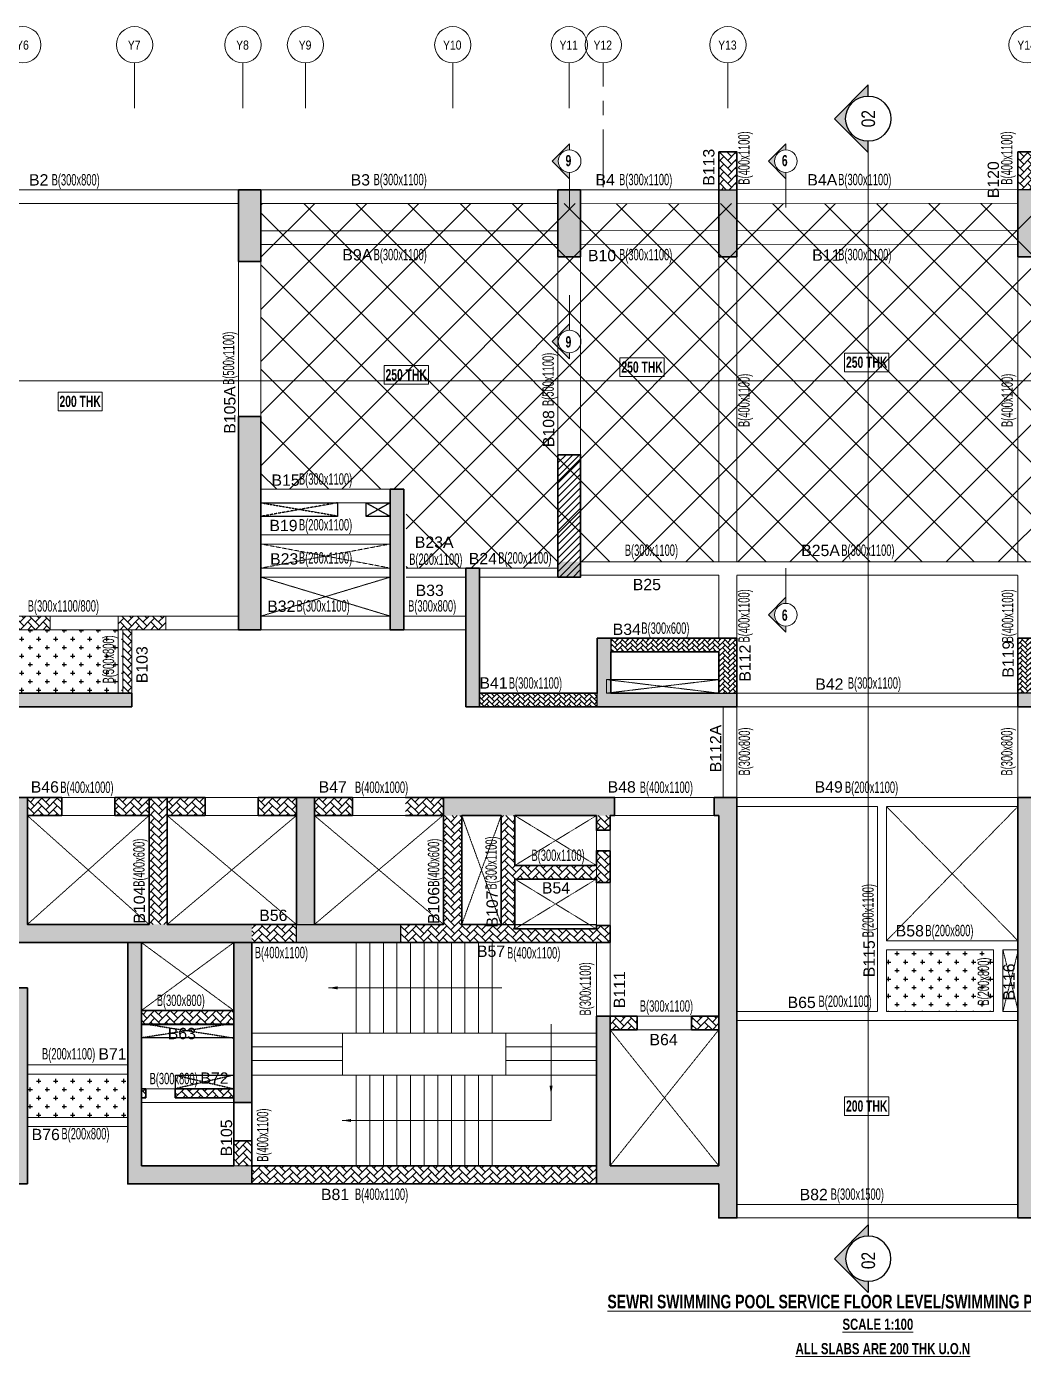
# Model space of a CAD drawing. Header units: millimetres. Extents: x -13 to 67523, y 56 to 29388.
# Drawn here: x 12343 to 34334, y 56 to 29388 of the extents above; entities that cross this region are included whole.
import ezdxf
from ezdxf.enums import TextEntityAlignment as Align

# ---------------------------------------------------------------- set-up
doc = ezdxf.new("R2010")
doc.units = ezdxf.units.MM
for name, pattern in [('ACAD_ISO04W100', [30, 24, -3, 0, -3]), ('Grid Line', [2222.5, 1270, -317.5, 317.5, -317.5]), ('HIDDEN', [0.375, 0.25, -0.125])]:
    doc.linetypes.add(name, pattern=pattern)
for name, color, linetype, lineweight in [('A-ANNO-DIMS', 8, 'Continuous', 15), ('A-ANNO-TAGS-SECT', 4, 'ACAD_ISO04W100', 25), ('A-DETL-MISC', 35, 'Continuous', 15), ('A-FLOR-IDEN', 11, 'Continuous', 9), ('A-GRIDS', 8, 'Continuous', 9), ('A-HIDD-ABVE', 8, 'HIDDEN', 20), ('G-ANNO-SYMB', 1, 'Continuous', 9), ('G-ANNO-TEXT', 231, 'Continuous', 9), ('S-BEAM', 7, 'Continuous', 18), ('S-BEAM-IDEN', 2, 'Continuous', 9), ('S-COL HATCH', 9, 'Continuous', 0), ('S-COLS', 5, 'Continuous', 35), ('S-GRIDS', 8, 'Continuous', 9), ('S-WALL', 4, 'Continuous', 18)]:
    doc.layers.add(name, color=color, linetype=linetype, lineweight=lineweight)
for name, color, linetype in [('Beam Nos', 7, 'Continuous'), ('CUTOUT', 4, 'Continuous'), ('SECTION LINE', 4, 'Continuous'), ('SUNK SLAB', 8, 'Continuous')]:
    doc.layers.add(name, color=color, linetype=linetype)
doc.styles.add('Arial Narrow', font='ARIALN.TTF', dxfattribs={"height": 400})
doc.styles.add('Dim.s & Anno.(Misc.)', font='ARIALN.TTF')
doc.styles.add('SC-BBS1', font='SansSerif')
doc.styles.add('Swis721 LtCn BT', font='swisscl.ttf', dxfattribs={"width": 0.9, "height": 233.355162})
doc.styles.add('Swis721 LtCn BT_2', font='swisscl.ttf', dxfattribs={"height": 244.992296})
doc.styles.add('Swis721 LtCn BT_B', font='', dxfattribs={"width": 0.9, "height": 246.918336})
doc.styles.get('Swis721 LtCn BT_B').set_extended_font_data('Swis721 LtCn BT', bold=True)
doc.dimstyles.new('A-GFC-100', dxfattribs={"dimscale": 100, "dimtxt": 1.75, "dimasz": 1.5, "dimexe": 1.5, "dimexo": 0, "dimgap": 1, "dimtad": 1, "dimdsep": 46, "dimtxsty": 'Dim.s & Anno.(Misc.)', "dimblk": 'ARCHTICK', "dimcen": 0, "dimdle": 1.5, "dimclrd": 256, "dimclre": 8, "dimclrt": 6, "dimazin": 2, "dimtfac": 1, "dimtix": 1, "dimtmove": 2, "dimatfit": 3, "dimfxl": 1, "dimtolj": 1, "dimlwd": -1, "dimlwe": 9, "dimarcsym": 0})
pattern_1 = [(45, (-31789957.8, 20738669.85), (0, 169.7056275), [360, -120]), (135, (-31789872.94, 20738754.7), (1e-14, 169.7056275), [360, -120])]
pattern_2 = [(45, (-31789957.796, 20738669.85), (0, 113.13708499), [240, -80]), (135, (-31789901.23, 20738726.42), (9e-15, 113.13708499), [240, -80])]
pattern_3 = [(0, (-31349624.2, 21120317.17), (187.5, 187.5), [93.75, -281.25]), (90, (-31349577.33, 21120270.3), (-187.5, 187.5), [93.75, -281.25])]
pattern_4 = [(45, (-31606448.3, 20755741.65), (0, 169.7056275), [360, -120]), (135, (-31606363.44, 20755826.5), (1e-14, 169.7056275), [360, -120])]

# ---------------------------------------------------------------- blocks, each defined once
blk = doc.blocks.new('_ARCHTICK')
at = {"color": 0, "linetype": 'ByBlock', "const_width": 0.15}
blk.add_lwpolyline([(-0.5, -0.5), (0.5, 0.5)], dxfattribs=at)
blk = doc.blocks.new('Detail View - M_Section Head - Structural Type 1-785420-STILT FLOOR FRAMING PLAN')
at = {"layer": 'G-ANNO-SYMB'}
h = blk.add_hatch(color=9, dxfattribs=at)
edge = h.paths.add_edge_path(flags=0)
edge.add_line((-8.5, 0), (-9.86, 0))
edge.add_line((-9.86, 0), (-5.99, 3.87))
edge.add_line((-5.99, 3.87), (-2.12, 0))
edge.add_line((-2.12, 0), (-3.5, 0))
edge.add_arc((-6, 0), 2.5, 360, 540)
for p, q in [((-5.99, 3.87), (-9.86, 0)), ((-5.99, 3.87), (-2.12, 0)), ((-8.5, 0), (-9.86, 0)), ((-3.5, 0), (-2.12, 0))]:
    blk.add_line(p, q, dxfattribs=at)
at = {"layer": 'G-ANNO-SYMB', "color": 5}
for p, q in [((-5.99, 3.87), (-9.86, 0)), ((-2.12, 0), (-5.99, 3.87)), ((-9.86, 0), (-8.5, 0)), ((-3.5, 0), (4.24, 0)), ((-3.5, 0), (-2.12, 0))]:
    blk.add_line(p, q, dxfattribs=at)
at = {"layer": 'G-ANNO-SYMB'}
blk.add_arc((-6, 0), 2.5, 360, 180, dxfattribs=at)
at = {"layer": 'G-ANNO-SYMB', "color": 5}
for start, end in [(360, 180), (180, 360)]:
    blk.add_arc((-6, 0), 2.5, start, end, dxfattribs=at)
blk = doc.blocks.new('*U11')
at = {"lineweight": 20, "ltscale": 50}
blk.add_line((-5, 0), (-397.5, 0), dxfattribs=at)
at = {"color": 7, "style": 'Dim.s & Anno.(Misc.)'}
blk.add_attdef('SECTION-LETTER', text='', height=3, dxfattribs=at).set_placement((0, 0), align=Align.MIDDLE_CENTER)
blk = doc.blocks.new('*U10')
blk.add_hatch(color=256).paths.add_polyline_path([(5, 0), (7.5, 0), (0, 7.5), (-7.5, 0), (-5, 0, -0.414214), (0, 5, -0.414214)])
at = {"lineweight": 20, "ltscale": 50}
blk.add_line((-5, 0), (-225.54, 0), dxfattribs=at)
at = {"linetype": 'Continuous'}
blk.add_lwpolyline([(5, 0), (7.5, 0), (0, 7.5), (-7.5, 0), (-5, 0)], dxfattribs=at)
blk.add_circle((0, 0), 5, dxfattribs=at)
at = {"color": 7, "style": 'Dim.s & Anno.(Misc.)'}
blk.add_attdef('SECTION-LETTER', text='', height=3, dxfattribs=at).set_placement((0, 0), align=Align.MIDDLE_CENTER)
blk = doc.blocks.new('*U12')
blk.add_hatch(color=256).paths.add_polyline_path([(5, 0), (7.5, 0), (0, 7.5), (-7.5, 0), (-5, 0, -0.414214), (0, 5, -0.414214)])
at = {"lineweight": 20, "ltscale": 50}
blk.add_line((-5, 0), (-97.37, 0), dxfattribs=at)
at = {"linetype": 'Continuous'}
blk.add_lwpolyline([(5, 0), (7.5, 0), (0, 7.5), (-7.5, 0), (-5, 0)], dxfattribs=at)
blk.add_circle((0, 0), 5, dxfattribs=at)
at = {"color": 7, "style": 'Dim.s & Anno.(Misc.)'}
blk.add_attdef('SECTION-LETTER', text='', height=3, dxfattribs=at).set_placement((0, 0), align=Align.MIDDLE_CENTER)
blk = doc.blocks.new('Grid - Type 1 Structural-6743905-11TH FLOOR LVL')
at = {"layer": 'A-GRIDS'}
blk.add_circle((0, 0), 4, dxfattribs=at)
blk = doc.blocks.new('A$Cf2260b48')
at = {"layer": 'S-GRIDS', "linetype": 'Grid Line'}
for p, q in [((2365, 18003), (2365, 19003)), ((4755, 18003), (4755, 19003)), ((6135, 18003), (6135, 19003)), ((9385, 18003), (9385, 19003)), ((11955, 18003), (11955, 19003)), ((12705, 16262), (12705, 19003)), ((15455, 18003), (15455, 19003))]:
    blk.add_line(p, q, dxfattribs=at)
at = {"layer": 'A-GRIDS', "xscale": 99.99999999999991, "yscale": 99.99999999999991, "zscale": 99.99999999999991}
for p in [(-100, 19403), (2365, 19403), (4755, 19403), (6135, 19403), (9385, 19403), (11955, 19403), (12705, 19403), (15455, 19403), (22055, 19403)]:
    blk.add_blockref('Grid - Type 1 Structural-6743905-11TH FLOOR LVL', p, dxfattribs=at)
at = {"layer": 'A-GRIDS', "lineweight": 18, "char_height": 200, "attachment_point": 1, "style": 'Arial Narrow'}
for s, insert, width in [('Y6', (-249, 19495), 352.74), ('Y7', (2216, 19495), 352.74), ('Y8', (4606, 19495), 352.74), ('Y9', (5986, 19495), 352.74), ('Y10', (9170, 19495), 513.08), ('Y11', (11740, 19495), 513.08), ('Y12', (12490, 19495), 513.08), ('Y13', (15240, 19495), 513.08), ('Y14', (21840, 19495), 513.08)]:
    blk.add_mtext(s, dxfattribs=dict(at, insert=insert, width=width))
blk = doc.blocks.new('A$Cfa8a0a46')
at = {"layer": 'CUTOUT', "color": 8, "linetype": 'HIDDEN'}
for p, q in [((11520, 3100), (9830, 2800)), ((9830, 3100), (11520, 2811)), ((12680, 3100), (12150, 2800)), ((12150, 3100), (12680, 2800)), ((9089, -8405), (7190, -8705)), ((7331, -8405), (9230, -8705)), ((9230, -9525), (7940, -9825)), ((7940, -9525), (9230, -9825))]:
    blk.add_line(p, q, dxfattribs=at)
at = {"layer": 'CUTOUT'}
for points in [[(9830, 3100), (11520, 3100), (11520, 2800), (9830, 2800)], [(12150, 3100), (12680, 3100), (12680, 2800), (12150, 2800)], [(7190, -8405), (9230, -8405), (9230, -8705), (7190, -8705)], [(7940, -9525), (9230, -9525), (9230, -9825), (7940, -9825)]]:
    blk.add_lwpolyline(points, close=True, dxfattribs=at)

msp = doc.modelspace()

# ---------------------------------------------------------------- hatches: boundary and pattern name
at = {"layer": 'S-COL HATCH'}
h = msp.add_hatch(dxfattribs=at)
h.set_pattern_fill('AR-HBONE', color=256, scale=30)
h.set_pattern_definition(pattern_1)
h.paths.add_polyline_path([(28014, 26625), (27614, 26625), (27614, 25791), (27614, 25791), (28014, 25791)])
h = msp.add_hatch(dxfattribs=at)
h.set_pattern_fill('AR-HBONE', color=256, scale=30)
h.set_pattern_definition(pattern_1)
h.paths.add_polyline_path([(34214, 26625), (34614, 26625), (34614, 25791), (34614, 25791), (34214, 25791)])
at = {"layer": 'S-COL HATCH', "transparency": 33554687}
h = msp.add_hatch(color=256, dxfattribs=at)
h.dxf.hatch_style = 1
h.paths.add_polyline_path([(17514, 25785), (17014, 25785), (17014, 24210), (17514, 24210)])
h = msp.add_hatch(color=256, dxfattribs=at)
h.dxf.hatch_style = 1
h.paths.add_polyline_path([(24064, 24310), (24564, 24310), (24564, 25785), (24064, 25785)])
h = msp.add_hatch(color=256, dxfattribs=at)
h.dxf.hatch_style = 1
h.paths.add_polyline_path([(27614, 25791), (28014, 25791), (28014, 24310), (27614, 24310)])
h = msp.add_hatch(color=256, dxfattribs=at)
h.dxf.hatch_style = 1
h.paths.add_polyline_path([(34614, 25791), (34214, 25791), (34214, 24310), (34614, 24310)])
at = {"layer": 'S-COL HATCH'}
h = msp.add_hatch(dxfattribs=at)
h.set_pattern_fill('ANSI37', color=256, scale=6500)
h.set_pattern_definition([(45, (-31789957.8, 20592757.3), (-574.52426, 574.52426), []), (135, (-31789957.8, 20592757.3), (-574.52426, -574.52426), [])])
h.paths.add_polyline_path([(44714, 25485), (17514, 25485), (17514, 19185), (20714, 19185), (20714, 17445), (24064, 17445), (24064, 17585), (38164, 17585), (38156, 17445), (41514, 17445), (41514, 19185), (44714, 19185)])
at = {"layer": 'S-COL HATCH', "transparency": 33554687}
h = msp.add_hatch(color=256, dxfattribs=at)
h.dxf.hatch_style = 1
h.paths.add_polyline_path([(17014, 20785), (17514, 20785), (17514, 16085), (17014, 16085)])
h = msp.add_hatch(color=256, dxfattribs=at)
h.dxf.hatch_style = 1
h.paths.add_polyline_path([(20364, 16085), (20664, 16085), (20664, 19185), (20364, 19185)])
h = msp.add_hatch(color=256, dxfattribs=at)
h.dxf.hatch_style = 1
h.paths.add_polyline_path([(22334, 17445), (22034, 17445), (22034, 14385), (22334, 14385), (22334, 14685)])
h = msp.add_hatch(color=256, dxfattribs=at)
h.dxf.hatch_style = 1
h.paths.add_polyline_path([(24564, 17585), (24064, 17585), (24064, 17245), (24564, 17245)])
at = {"layer": 'S-COL HATCH'}
h = msp.add_hatch(dxfattribs=at)
h.set_pattern_fill('AR-HBONE', color=256, scale=30)
h.set_pattern_definition(pattern_1)
h.paths.add_polyline_path([(12864, 16385), (11264, 16385), (11264, 16085), (12864, 16085)])
h = msp.add_hatch(dxfattribs=at)
h.set_pattern_fill('AR-HBONE', color=256, scale=30)
h.set_pattern_definition(pattern_1)
h.paths.add_polyline_path([(14364, 16385), (14364, 16085), (15414, 16085), (15414, 16385)])
h = msp.add_hatch(dxfattribs=at)
h.set_pattern_fill('AR-HBONE', color=256, scale=30)
h.set_pattern_definition(pattern_1)
h.paths.add_polyline_path([(14664, 16085), (14464, 16085), (14464, 14685), (14664, 14685)])
at = {"layer": 'S-COL HATCH', "transparency": 33554687}
h = msp.add_hatch(color=256, dxfattribs=at)
h.dxf.hatch_style = 1
h.paths.add_polyline_path([(24934, 15895), (25234, 15895), (25234, 14685), (28014, 14685), (28014, 14385), (24934, 14385)])
at = {"layer": 'S-COL HATCH'}
h = msp.add_hatch(dxfattribs=at)
h.set_pattern_fill('AR-HBONE', color=256, scale=20)
h.set_pattern_definition(pattern_2)
h.paths.add_polyline_path([(27614, 15595), (27614, 14685), (27614, 14685), (27614, 14685), (28014, 14685), (28014, 15895), (25234, 15895), (25234, 15595), (25234, 15595)])
h = msp.add_hatch(dxfattribs=at)
h.set_pattern_fill('AR-HBONE', color=256, scale=20)
h.set_pattern_definition(pattern_2)
h.paths.add_polyline_path([(34614, 15595), (34614, 14685), (34614, 14685), (34614, 14685), (34214, 14685), (34214, 15895), (36994, 15895), (36994, 15595), (36994, 15595)])
at = {"layer": 'S-COL HATCH', "transparency": 33554687}
h = msp.add_hatch(color=256, dxfattribs=at)
h.dxf.hatch_style = 1
h.paths.add_polyline_path([(37294, 15895), (36994, 15895), (36994, 14685), (34214, 14685), (34214, 14385), (37294, 14385)])
h = msp.add_hatch(color=256, dxfattribs=at)
h.dxf.hatch_style = 1
h.paths.add_polyline_path([(14664, 14685), (14464, 14685), (10274, 14685), (10274, 14385), (14664, 14385)])
h.paths.add_polyline_path([(10274, 14685), (9974, 14685), (9974, 14385), (10274, 14385)])
at = {"layer": 'S-COL HATCH'}
h = msp.add_hatch(dxfattribs=at)
h.set_pattern_fill('AR-HBONE', color=256, scale=20)
h.set_pattern_definition(pattern_2)
h.paths.add_polyline_path([(22334, 14685), (22334, 14385), (24934, 14385), (24934, 14685)])
at = {"layer": 'S-COL HATCH', "transparency": 33554687}
h = msp.add_hatch(color=256, dxfattribs=at)
h.dxf.hatch_style = 1
h.paths.add_polyline_path([(17314, 9185), (17314, 9585), (12360, 9585), (12360, 12385), (11960, 12385), (11960, 9185)])
at = {"layer": 'S-COL HATCH'}
h = msp.add_hatch(dxfattribs=at)
h.set_pattern_fill('AR-HBONE', color=256, scale=30)
h.set_pattern_definition(pattern_4)
h.paths.add_polyline_path([(13117, 11985), (13117, 12385), (12360, 12385), (12360, 11985)])
h = msp.add_hatch(dxfattribs=at)
h.set_pattern_fill('AR-HBONE', color=256, scale=30)
h.set_pattern_definition(pattern_4)
h.paths.add_polyline_path([(15044, 12385), (14287, 12385), (14287, 11985), (15044, 11985)])
h = msp.add_hatch(dxfattribs=at)
h.set_pattern_fill('AR-HBONE', color=256, scale=30)
h.set_pattern_definition(pattern_1)
h.paths.add_polyline_path([(15044, 9585), (15444, 9585), (15444, 12385), (15044, 12385)])
h = msp.add_hatch(dxfattribs=at)
h.set_pattern_fill('AR-HBONE', color=256, scale=30)
h.set_pattern_definition(pattern_4)
h.paths.add_polyline_path([(16285, 12385), (15444, 12385), (15444, 11985), (16285, 11985)])
h = msp.add_hatch(dxfattribs=at)
h.set_pattern_fill('AR-HBONE', color=256, scale=30)
h.set_pattern_definition(pattern_4)
h.paths.add_polyline_path([(18295, 11985), (18295, 12385), (17455, 12385), (17455, 11985)])
at = {"layer": 'S-COL HATCH', "transparency": 33554687}
h = msp.add_hatch(color=256, dxfattribs=at)
h.dxf.hatch_style = 1
h.paths.add_polyline_path([(18294, 12385), (18694, 12385), (18694, 9585), (18294, 9585)])
at = {"layer": 'S-COL HATCH'}
h = msp.add_hatch(dxfattribs=at)
h.set_pattern_fill('AR-HBONE', color=256, scale=30)
h.set_pattern_definition(pattern_4)
h.paths.add_polyline_path([(19535, 11985), (19535, 12385), (18695, 12385), (18695, 11985)])
h = msp.add_hatch(dxfattribs=at)
h.set_pattern_fill('AR-HBONE', color=256, scale=30)
h.set_pattern_definition(pattern_4)
h.paths.add_polyline_path([(21545, 11985), (21545, 12385), (20705, 12385), (20705, 11985), (21034, 11985)])
at = {"layer": 'S-COL HATCH', "transparency": 33554687}
h = msp.add_hatch(color=256, dxfattribs=at)
h.dxf.hatch_style = 1
h.paths.add_polyline_path([(21544, 12385), (25314, 12385), (25314, 11985), (21544, 11985)])
h = msp.add_hatch(color=256, dxfattribs=at)
h.dxf.hatch_style = 1
h.paths.add_polyline_path([(25214, 7560), (24914, 7560), (24914, 4260), (24914, 3860), (27614, 3860), (27614, 3110), (28014, 3110), (28014, 4260), (28014, 4260), (28014, 12385), (27514, 12385), (27514, 11985), (27614, 11985), (27614, 4260), (27614, 4260), (25214, 4260), (25214, 4260)])
h = msp.add_hatch(color=256, dxfattribs=at)
h.dxf.hatch_style = 1
h.paths.add_polyline_path([(37014, 7560), (37314, 7560), (37314, 4260), (37314, 3860), (34614, 3860), (34614, 3110), (34214, 3110), (34214, 4260), (34214, 4260), (34214, 12385), (34714, 12385), (34714, 11985), (34614, 11985), (34614, 4260), (34614, 4260), (37014, 4260), (37014, 4260)])
at = {"layer": 'S-COL HATCH'}
h = msp.add_hatch(dxfattribs=at)
h.set_pattern_fill('AR-HBONE', color=256, scale=30)
h.set_pattern_definition(pattern_1)
h.paths.add_polyline_path([(22814, 11985), (23114, 11985), (23114, 10885), (24914, 10885), (24914, 11210), (25214, 11210), (25214, 10508), (24914, 10508), (24914, 10585), (23114, 10585), (23114, 9485), (24914, 9485), (24914, 9563), (25214, 9563), (25214, 9185), (20594, 9185), (20594, 9585), (22814, 9585)])
h = msp.add_hatch(dxfattribs=at)
h.set_pattern_fill('AR-HBONE', color=256, scale=30)
h.set_pattern_definition(pattern_1)
h.paths.add_polyline_path([(21544, 9585), (21944, 9585), (21944, 11985), (21544, 11985)])
h = msp.add_hatch(dxfattribs=at)
h.set_pattern_fill('AR-HBONE', color=256, scale=30)
h.set_pattern_definition(pattern_1)
h.paths.add_polyline_path([(24914, 11985), (25214, 11985), (25214, 11660), (24914, 11660)])
h = msp.add_hatch(dxfattribs=at)
h.set_pattern_fill('AR-HBONE', color=256, scale=30)
h.set_pattern_definition(pattern_1)
h.paths.add_polyline_path([(18294, 9585), (17314, 9585), (17314, 9185), (18294, 9185)])
at = {"layer": 'S-COL HATCH', "transparency": 33554687}
h = msp.add_hatch(color=256, dxfattribs=at)
h.dxf.hatch_style = 1
h.paths.add_polyline_path([(18294, 9585), (20594, 9585), (20594, 9185), (18294, 9185)])
h = msp.add_hatch(color=256, dxfattribs=at)
h.dxf.hatch_style = 1
h.paths.add_polyline_path([(14874, 9185), (14574, 9185), (14574, 3860), (14874, 3860), (17314, 3860), (17314, 4260), (14874, 4260), (14874, 5960), (14874, 5960), (14874, 5960)])
h = msp.add_hatch(color=256, dxfattribs=at)
h.dxf.hatch_style = 1
h.paths.add_polyline_path([(17314, 9185), (16914, 9185), (16914, 9185), (16914, 7685), (16914, 7685), (16914, 7385), (16914, 5660), (17314, 5660)])
h = msp.add_hatch(color=256, dxfattribs=at)
h.dxf.hatch_style = 1
h.paths.add_polyline_path([(12360, 8185), (8710, 8185), (8710, 7885), (12060, 7885), (12060, 3860), (12360, 3860)])
at = {"layer": 'S-COL HATCH'}
h = msp.add_hatch(dxfattribs=at)
h.set_pattern_fill('AR-HBONE', color=256, scale=30)
h.set_pattern_definition(pattern_1)
h.paths.add_polyline_path([(16914, 7685), (14874, 7685), (14874, 7385), (16914, 7385)])
h = msp.add_hatch(dxfattribs=at)
h.set_pattern_fill('AR-HBONE', color=256, scale=30)
h.set_pattern_definition([(45, (-31789957.8, 20686740.85), (0, 169.7056275), [360, -120]), (135, (-31789872.94, 20686825.7), (1e-14, 169.7056275), [360, -120])])
h.paths.add_polyline_path([(25814, 7260), (25814, 7560), (25214, 7560), (25214, 7260)])
h.paths.add_polyline_path([(27614, 7260), (27614, 7560), (27014, 7560), (27014, 7260)])
h = msp.add_hatch(dxfattribs=at)
h.set_pattern_fill('AR-HBONE', color=256, scale=30)
h.set_pattern_definition(pattern_1)
h.paths.add_polyline_path([(14974, 5960), (14874, 5960), (14874, 5760), (14974, 5760)])
h = msp.add_hatch(dxfattribs=at)
h.set_pattern_fill('AR-HBONE', color=256, scale=30)
h.set_pattern_definition(pattern_1)
h.paths.add_polyline_path([(15624, 5960), (15624, 5760), (16914, 5760), (16914, 5960)])
h = msp.add_hatch(dxfattribs=at)
h.set_pattern_fill('AR-HBONE', color=256, scale=30)
h.set_pattern_definition(pattern_1)
h.paths.add_polyline_path([(17314, 4810), (16914, 4810), (16914, 4260), (17314, 4260)])
h = msp.add_hatch(dxfattribs=at)
h.set_pattern_fill('AR-HBONE', color=256, scale=30)
h.set_pattern_definition(pattern_1)
h.paths.add_polyline_path([(17314, 4260), (24914, 4260), (24914, 3860), (17314, 3860)])
at = {"layer": 'SUNK SLAB'}
h = msp.add_hatch(dxfattribs=at)
h.set_pattern_fill('ANSI31', color=8, scale=850, style=0)
h.set_pattern_definition([(45, (-31789957.81, 20592757.3), (-75.1300955, 75.1300955), [])])
h.paths.add_polyline_path([(24564, 19945), (24064, 19945), (24064, 17245), (24564, 17245)])
h = msp.add_hatch(dxfattribs=at)
h.set_pattern_fill('CROSS', color=8, scale=750, style=0)
h.set_pattern_definition(pattern_3)
h.paths.add_polyline_path([(11704, 16085), (11704, 14685), (14464, 14685), (14464, 16085)])
h.paths.add_polyline_path([(12131, 14687), (12131, 15960), (11604, 15960), (11604, 14687)], flags=9)
h = msp.add_hatch(dxfattribs=at)
h.set_pattern_fill('CROSS', color=8, scale=750, style=0)
h.set_pattern_definition(pattern_3)
h.paths.add_polyline_path([(33674, 9025), (31314, 9025), (31314, 7665), (33674, 7665)])
h = msp.add_hatch(dxfattribs=at)
h.set_pattern_fill('CROSS', color=8, scale=750, style=0)
h.set_pattern_definition(pattern_3)
h.paths.add_polyline_path([(14574, 5325), (14574, 6285), (12360, 6285), (12360, 5325)])

# ---------------------------------------------------------------- linework, layer by layer
at = {"layer": 'A-ANNO-DIMS', "ltscale": 500, "elevation": 0}
msp.add_lwpolyline([(23124, 5260), (23914, 5260), (23914, 5825)], dxfattribs=at)
at = {"layer": 'A-DETL-MISC'}
for p, q in [((19614, 9185), (19614, 7185)), ((19914, 9185), (19914, 7185)), ((20214, 9185), (20214, 7185)), ((20514, 9185), (20514, 7185)), ((20814, 9185), (20814, 7185)), ((21114, 9185), (21114, 7185)), ((21414, 9185), (21414, 7185)), ((21714, 9185), (21714, 7185)), ((22014, 9185), (22014, 7185)), ((22314, 9185), (22314, 7185)), ((22614, 9185), (22614, 7185)), ((19614, 4260), (19614, 6260)), ((19914, 4260), (19914, 6260)), ((20214, 4260), (20214, 6260)), ((20514, 4260), (20514, 6260)), ((20814, 4260), (20814, 6260)), ((21114, 4260), (21114, 6260)), ((21414, 4260), (21414, 6260)), ((21714, 4260), (21714, 6260)), ((22014, 4260), (22014, 6260)), ((22314, 4260), (22314, 6260)), ((22614, 4260), (22614, 6260))]:
    msp.add_line(p, q, dxfattribs=at)
at = {"layer": 'A-DETL-MISC', "elevation": 0}
for points in [[(19314, 7185), (17314, 7185)], [(22914, 7185), (24914, 7185)], [(19314, 6885), (17314, 6885)], [(22914, 6885), (24914, 6885)], [(19314, 6585), (17314, 6585)], [(22914, 6585), (24914, 6585)], [(19314, 6260), (17314, 6260)], [(22914, 6260), (24914, 6260)]]:
    msp.add_lwpolyline(points, dxfattribs=at)
msp.add_lwpolyline([(22914, 7185), (22914, 6260), (19314, 6260), (19314, 7185)], close=True, dxfattribs=at)
at = {"layer": 'A-FLOR-IDEN', "color": 8, "flags": 128}
for points in [[(26410, 22080), (26410, 21668), (25433, 21668), (25433, 22080)], [(31366, 22188), (31366, 21776), (30388, 21776), (30388, 22188)], [(21206, 21910), (21206, 21498), (20229, 21498), (20229, 21910)], [(14013, 21323), (14013, 20911), (13036, 20911), (13036, 21323)], [(31366, 5780), (31366, 5368), (30388, 5368), (30388, 5780)]]:
    msp.add_lwpolyline(points, close=True, dxfattribs=at)
at = {"layer": 'A-HIDD-ABVE', "linetype": 'HIDDEN'}
for p, q in [((20364, 18885), (20364, 18885)), ((17514, 17975, 0), (20314, 17455)), ((17514, 17445, 0), (20364, 17975)), ((17514, 17245, 0), (20364, 16385, 0)), ((17514, 16385, 0), (20364, 17245)), ((25134, 14985), (27614, 14685)), ((25134, 14685), (27614, 14985)), ((31313, 12185), (34214, 9225)), ((31314, 9225), (34214, 12185)), ((12360, 11985), (15044, 9585)), ((12360, 9585), (15044, 11985)), ((15444, 11985), (18294, 9585)), ((15444, 9585), (18294, 11985)), ((18694, 11985), (21544, 9585)), ((18694, 9585), (21524, 11985)), ((21944, 11985), (22814, 9585)), ((21944, 9585), (22814, 11985)), ((23114, 11985), (24914, 10885)), ((23114, 10885), (24914, 11985)), ((23114, 10585), (24914, 9485)), ((23114, 9485), (24914, 10585)), ((14874, 9185, 0), (16914, 7685)), ((14874, 7685), (16914, 9185)), ((33882, 9025), (34222, 7665)), ((33882, 7665), (34222, 9025)), ((25214, 7260), (27614, 4260)), ((25214, 4260), (27614, 7260))]:
    msp.add_line(p, q, dxfattribs=at)
at = {"layer": 'S-BEAM'}
for p, q in [((10464, 25785), (17014, 25785, 0)), ((17514, 25785, 0), (24064, 25785, 0)), ((24564, 25785), (27614, 25791)), ((28006, 25785, 0), (34214, 25797, 0)), ((17514, 25485, 0), (24064, 25485)), ((24564, 25480), (27614, 25486)), ((28006, 25480, 0), (34214, 25492, 0)), ((17514, 24885, 0), (24064, 24885, 0)), ((24564, 24885, 0), (27614, 24891, 0)), ((28006, 24885), (34214, 24897)), ((17514, 24585, 0), (24064, 24585)), ((24564, 24580, 0), (27614, 24586, 0)), ((28006, 24580), (34214, 24592)), ((17514, 20785, 0), (17514, 24250, 0)), ((17764, 19185, 0), (17514, 19185, 0)), ((17514, 18885, 0), (20364, 18885, 0)), ((20364, 18885, 0), (20364, 18885, 0)), ((17514, 18175), (20364, 18175)), ((17514, 17975), (20364, 17975)), ((17514, 17445, 0), (20364, 17445, 0)), ((20714, 17445), (24072, 17445)), ((22334, 17445), (24064, 17445)), ((24564, 17585), (37672, 17585, 0)), ((17514, 17245, 0), (20364, 17245)), ((17514, 16385), (20364, 16385, 0)), ((11704, 16085), (14364, 16085)), ((14664, 16085), (17014, 16085, 0)), ((28014, 14685), (34214, 14685)), ((34214, 14685), (28014, 14685)), ((31314, 12185, 0), (31314, 9225)), ((31430, 12185), (34214, 12185)), ((12360, 11985), (15044, 11985)), ((15444, 11985), (18294, 11985)), ((18694, 11985), (21524, 11985)), ((24914, 9563), (24914, 11985)), ((24914, 9185), (24914, 7560)), ((31314, 9225), (34214, 9225)), ((31314, 9025), (31314, 7665)), ((31314, 9025), (33674, 9025)), ((33674, 9025), (33674, 7665)), ((33882, 9025), (34222, 9025)), ((33882, 9025), (33882, 7665)), ((33674, 7665), (31314, 7665)), ((34222, 7665), (33882, 7665)), ((25814, 7260), (27014, 7260)), ((12360, 6285), (14574, 6285)), ((14974, 5960), (15624, 5960)), ((12360, 5325), (14574, 5325)), ((12360, 5125), (14574, 5125)), ((28014, 3110), (34214, 3110))]:
    msp.add_line(p, q, dxfattribs=at)
at = {"layer": 'S-BEAM', "linetype": 'HIDDEN'}
for p, q in [((10464, 25485), (17014, 25485, 0)), ((17014, 24210, 0), (17014, 20785)), ((24064, 24310), (24064, 19945)), ((24564, 19945, 0), (24564, 24310)), ((27614, 17585), (27614, 24310)), ((28014, 24310), (28014, 17585)), ((34214, 17585), (34214, 24310)), ((17514, 19185, 0), (20364, 19185, 0)), ((20714, 17245, 0), (22034, 17245, 0)), ((22334, 17245), (24064, 17245)), ((24564, 17285), (27614, 17285)), ((27614, 15895), (27614, 17285)), ((28014, 15695), (28014, 17285)), ((28014, 17285), (34206, 17285)), ((34214, 15695), (34214, 17285)), ((10464, 16385), (17014, 16385, 0)), ((20664, 16385), (22034, 16385)), ((14364, 16085, 0), (14364, 14685, 0)), ((14664, 16085, 0), (14664, 14685, 0)), ((17514, 16085, 0), (20364, 16085, 0)), ((20664, 16085), (22034, 16085)), ((27714, 14385), (27714, 12385)), ((28014, 14385), (34214, 14385)), ((28014, 14385), (28014, 12385)), ((34214, 14385), (28014, 14385)), ((34214, 14385), (34214, 12385)), ((12360, 12385), (15044, 12385)), ((15444, 12385), (18294, 12385)), ((18694, 12385), (21544, 12385)), ((25314, 12385), (27514, 12385)), ((28014, 12385), (34214, 12385)), ((28014, 12185), (31114, 12185)), ((31114, 12185, 0), (31114, 7665)), ((31313, 12185), (31430, 12185)), ((25214, 9563), (25214, 11985)), ((25314, 11985), (27514, 11985)), ((25214, 9185), (25214, 7560)), ((31114, 7665), (28014, 7665)), ((25814, 7560), (27014, 7560)), ((34214, 7465), (28014, 7465)), ((12360, 6485), (14574, 6485)), ((14874, 5660), (16914, 5660)), ((28014, 3410), (34214, 3410))]:
    msp.add_line(p, q, dxfattribs=at)
at = {"layer": 'S-BEAM', "color": 5, "elevation": 0}
for points in [[(11264, 16385), (12864, 16385), (12864, 16085), (11264, 16085)], [(14364, 16385), (15414, 16385), (15414, 16085), (14364, 16085)], [(14464, 16085), (14664, 16085), (14664, 14685), (14464, 14685)]]:
    msp.add_lwpolyline(points, close=True, dxfattribs=at)
at = {"layer": 'S-BEAM', "elevation": 0}
msp.add_lwpolyline([(27614, 14685), (25134, 14685), (25134, 14985), (27614, 14985)], close=True, dxfattribs=at)
at = {"layer": 'S-COL HATCH'}
for p, q in [((25234, 15595), (25234, 15895)), ((16914, 4810), (17314, 4810))]:
    msp.add_line(p, q, dxfattribs=at)
at = {"layer": 'S-COL HATCH', "elevation": 0}
msp.add_lwpolyline([(17314, 4260), (16914, 4260), (16914, 4810), (17314, 4810)], close=True, dxfattribs=at)
at = {"layer": 'S-COLS'}
for p, q in [((22334, 14685), (22334, 14385)), ((12360, 12385), (13117, 12385)), ((13117, 11985), (13117, 12385)), ((14287, 12385), (14287, 11985)), ((14287, 12385), (15044, 12385)), ((15444, 12385), (16285, 12385)), ((16285, 11985), (16285, 12385)), ((17455, 12385), (17455, 11985)), ((17455, 12385), (19535, 12385)), ((19535, 11985), (19535, 12385)), ((20705, 12385), (21544, 12385)), ((13117, 11985), (12360, 11985)), ((14287, 11985), (15044, 11985)), ((15444, 11985), (16285, 11985)), ((17455, 11985), (18294, 11985)), ((18694, 11985), (19535, 11985)), ((20705, 11985), (21544, 11985)), ((12360, 8185), (8710, 8185)), ((12360, 8185), (12360, 3860)), ((24914, 7560), (24914, 4260)), ((25214, 7560), (25214, 4260)), ((16914, 5660), (17314, 5660)), ((16914, 4810), (17314, 4810)), ((24914, 4260), (24914, 3860)), ((12360, 3860), (12060, 3860))]:
    msp.add_line(p, q, dxfattribs=at)
at = {"layer": 'S-COLS', "elevation": 0}
for points in [[(27614, 26625), (28014, 26625), (28014, 24310), (27614, 24310)], [(34614, 26625), (34214, 26625), (34214, 24310), (34614, 24310)], [(17514, 25785), (17014, 25785), (17014, 24210), (17514, 24210)], [(24064, 24310), (24564, 24310), (24564, 25785), (24064, 25785)], [(17014, 20785), (17514, 20785), (17514, 16085), (17014, 16085)], [(24064, 19945), (24064, 17245), (24564, 17245), (24564, 19945)], [(20364, 19185), (20664, 19185), (20664, 16085), (20364, 16085)], [(22034, 17445), (22034, 14385), (28014, 14385), (28014, 15895), (24934, 15895), (24934, 14685), (22334, 14685), (22334, 17445), (22034, 17445)], [(40194, 17445), (40194, 14385), (34214, 14385), (34214, 15895), (37294, 15895), (37294, 14685), (39894, 14685), (39894, 17445), (40194, 17445)], [(27614, 15595), (25234, 15595), (25234, 14685), (27614, 14685)], [(21944, 9585), (22814, 9585), (22814, 11985), (21944, 11985)], [(16914, 7685), (14874, 7685), (14874, 7385), (16914, 7385)]]:
    msp.add_lwpolyline(points, close=True, dxfattribs=at)
for points in [[(17014, 24210), (17014, 25785), (17514, 25785), (17514, 24210)], [(17514, 20785), (17514, 16085), (17014, 16085), (17014, 20785)], [(9974, 14385), (14664, 14385), (14664, 14685), (9974, 14685)], [(21544, 12385), (25314, 12385), (25314, 11985), (25214, 11985), (25214, 11660), (24914, 11660), (24914, 11985), (24014, 11985), (23114, 11985), (23114, 10885), (24914, 10885), (24914, 11210), (25214, 11210), (25214, 10508), (24914, 10508), (24914, 10585), (23114, 10585), (23114, 9485), (24014, 9485), (24914, 9485), (24914, 9563), (25214, 9563), (25214, 9185), (23114, 9185), (23114, 9185), (11960, 9185)], [(11960, 12385), (12360, 12385), (12360, 9585), (15044, 9585), (15044, 12385)], [(15044, 12385), (15444, 12385)], [(15444, 12385), (15444, 9585), (18294, 9585), (18294, 12385)], [(18294, 12385), (18694, 12385)], [(18694, 12385), (18694, 9585), (21544, 9585), (21544, 12385)], [(28014, 4260), (28014, 12385), (27514, 12385), (27514, 11985), (27614, 11985), (27614, 4260), (25214, 4260)], [(34214, 4260), (34214, 12385), (34714, 12385), (34714, 11985), (34614, 11985), (34614, 4260), (37014, 4260)], [(14574, 9185), (14574, 3860), (14874, 3860)], [(14874, 4260), (14874, 9185)], [(16914, 9185), (16914, 4260)], [(16914, 3860), (17314, 3860), (17314, 9185)], [(25214, 7260), (25814, 7260), (25814, 7560), (24914, 7560)], [(27614, 7260), (27014, 7260), (27014, 7560), (27614, 7560)], [(14974, 5960), (14874, 5960)], [(14974, 5760), (14974, 5960)], [(15624, 5960), (15624, 5760)], [(16914, 5960), (15624, 5960)], [(14874, 5760), (14974, 5760)], [(15624, 5760), (16914, 5760)], [(16914, 4260), (14874, 4260)], [(24914, 4260), (17314, 4260), (17314, 3860), (27614, 3860)], [(27614, 3860), (27614, 3110), (28014, 3110), (28014, 4260)], [(34614, 3860), (34614, 3110), (34214, 3110), (34214, 4260)], [(14874, 3860), (16914, 3860)]]:
    msp.add_lwpolyline(points, dxfattribs=at)
at = {"layer": 'SECTION LINE'}
for p, q in [((27614, 25791), (28014, 25791)), ((34614, 25791), (34214, 25791)), ((28014, 14685), (28014, 14385)), ((34214, 14685), (34214, 14385)), ((22814, 9585), (24914, 9585))]:
    msp.add_line(p, q, dxfattribs=at)
at = {"layer": 'SECTION LINE', "elevation": 0}
for points in [[(24934, 15895), (25234, 15895), (25234, 14685), (28014, 14685), (28014, 14385), (24934, 14385)], [(37294, 15895), (36994, 15895), (36994, 14685), (34214, 14685), (34214, 14385), (37294, 14385)], [(18294, 9585), (20594, 9585), (20594, 9185), (18294, 9185)]]:
    msp.add_lwpolyline(points, close=True, dxfattribs=at)

# ---------------------------------------------------------------- block references
at = {"layer": 'A-ANNO-TAGS-SECT', "xscale": 99.63369610839109, "yscale": 99.63369610839109, "zscale": 99.63369610839109, "rotation": 90}
msp.add_blockref('*U12', (30911, 27357), dxfattribs=at).add_auto_attribs({'SECTION-LETTER': '02'})
at = {"layer": 'A-ANNO-TAGS-SECT'}
ref = msp.add_blockref('*U10', (30911, 2210), dxfattribs=dict(at, xscale=-99.63369610839109, yscale=99.63369610839109, zscale=99.63369610839109, rotation=90))
ref.add_attrib('SECTION-LETTER', '02', dxfattribs={"layer": '0', "color": 7, "height": 298.9, "rotation": 90, "style": 'Dim.s & Anno.(Misc.)'}).set_placement((30911, 2171), align=Align.MIDDLE_CENTER)
ref = msp.add_blockref('*U10', (2361, 21578), dxfattribs=dict(at, xscale=-99.63369610839109, yscale=99.63369610839109, zscale=99.63369610839109))
ref.add_attrib('SECTION-LETTER', '01', dxfattribs={"layer": '0', "color": 7, "height": 298.9, "style": 'Dim.s & Anno.(Misc.)'}).set_placement((2322, 21578), align=Align.MIDDLE_CENTER)
at = {"layer": 'A-ANNO-TAGS-SECT', "xscale": 99.63369610839109, "yscale": 99.63369610839109, "zscale": 99.63369610839109}
msp.add_blockref('*U11', (59370, 21578), dxfattribs=at)
at = {"layer": 'Beam Nos'}
msp.add_blockref('A$Cfa8a0a46', (7685, 15785), dxfattribs=at)
at = {"layer": 'G-ANNO-SYMB', "extrusion": (0, 0, -1), "yscale": 99.99999999999991, "zscale": 99.99999999999991, "rotation": 270}
for p, xscale in [((-24322, 25820), 99.99999999999991), ((-29094, 25820), 99.99999999999991), ((-24322, 23043), -99.99999999999991), ((-29094, 17015), -99.99999999999991)]:
    msp.add_blockref('Detail View - M_Section Head - Structural Type 1-785420-STILT FLOOR FRAMING PLAN', p, dxfattribs=dict(at, xscale=xscale))
at = {"layer": 'S-WALL'}
msp.add_blockref('A$Cf2260b48', (12360, 9585), dxfattribs=at)

# ---------------------------------------------------------------- texts
at = {"layer": 'A-FLOR-IDEN', "color": 1, "char_height": 246.9, "width": 1155, "attachment_point": 2, "line_spacing_factor": 0.964267, "style": 'Swis721 LtCn BT_B'}
for s, insert in [('250 THK', (25921, 22001)), ('250 THK', (30877, 22109)), ('250 THK', (20717, 21832)), ('200 THK', (13524, 21245)), ('200 THK', (30877, 5702))]:
    msp.add_mtext(s, dxfattribs=dict(at, insert=insert))
at = {"layer": 'Beam Nos', "style": 'SC-BBS1'}
for s, p in [('B113', (27593, 26286)), ('B120', (33870, 26010, 0)), ('B105A', (17026, 20932)), ('B108', (24058, 20520)), ('B103', (15088, 15312)), ('B112', (28392, 15347)), ('B119', (34197, 15435, 0)), ('B112A', (27745, 13464, 0)), ('B104', (15030, 10010)), ('B106', (21522, 10002)), ('B107', (22814, 9924)), ('B115', (31131, 8827)), ('B111', (25622, 8144)), ('B116', (34216, 8314)), ('B105', (16952, 4875))]:
    msp.add_text(s, height=250, rotation=90, dxfattribs=at).set_placement(p, align=Align.BOTTOM_CENTER)
for s, p in [('B2', (12610, 25808)), ('B3', (19706, 25808)), ('B4', (25107, 25809)), ('B4A', (29897, 25809)), ('B9A', (19638, 24155)), ('B10', (25038, 24139)), ('B11', (29985, 24148)), ('B15', (18056, 19185, 0)), ('B19', (18010, 18184)), ('B23A', (21335, 17816, 0)), ('B25A', (29859, 17634, 0)), ('B23', (18025, 17447, 0)), ('B24', (22409, 17454)), ('B33', (21236, 16753, 0)), ('B25', (26027, 16882, 0)), ('B32', (17962, 16403)), ('B34', (25584, 15894)), ('B41', (22644, 14712)), ('B42', (30053, 14685)), ('B46', (12745, 12417)), ('B47', (19096, 12418)), ('B48', (25472, 12418)), ('B49', (30039, 12418)), ('B54', (24022, 10191)), ('B56', (17786, 9585)), ('B58', (31828, 9244, 0)), ('B57', (22589, 8793)), ('B65', (29442, 7665)), ('B63', (15768, 6978)), ('B64', (26396, 6844)), ('B71', (14238, 6529)), ('B72', (16487, 5995)), ('B76', (12765, 4751)), ('B81', (19148, 3429)), ('B82', (29708, 3427))]:
    msp.add_text(s, height=250, dxfattribs=at).set_placement(p, align=Align.BOTTOM_CENTER)
at = {"layer": 'G-ANNO-SYMB', "color": 5, "char_height": 247, "width": 330, "line_spacing_factor": 0.964267, "style": 'Swis721 LtCn BT_B'}
for s, insert, attachment_point in [('9', (24296, 26556), 2), ('6', (29068, 26556), 2), ('9', (24296, 22307), 8), ('6', (29068, 16279), 8)]:
    msp.add_mtext(s, dxfattribs=dict(at, insert=insert, attachment_point=attachment_point))
at = {"layer": 'G-ANNO-TEXT', "color": 6, "insert": (25157, 1416), "char_height": 300, "width": 22359.05, "attachment_point": 1, "line_spacing_factor": 0.971848, "style": 'Swis721 LtCn BT_2'}
msp.add_mtext('{\\fSwis721 LtCn BT|b1|i0|c0|p34;\\LSEWRI SWIMMING POOL SERVICE FLOOR LEVEL/SWIMMING POOL SLAB LVL)}', dxfattribs=at)
at = {"layer": 'G-ANNO-TEXT', "color": 1, "char_height": 244.99, "attachment_point": 1, "line_spacing_factor": 0.971848, "style": 'Swis721 LtCn BT_2'}
for s, insert, width in [('{\\fSwis721 LtCn BT|b1|i0|c0|p34;\\LSCALE 1:100}', (30342, 888), 1551.04), ('{\\fSwis721 LtCn BT|b1|i0|c0|p34;\\LALL SLABS ARE 200 THK U.O.N}', (29308, 350), 3728.69)]:
    msp.add_mtext(s, dxfattribs=dict(at, insert=insert, width=width))
at = {"layer": 'S-BEAM-IDEN', "style": 'Swis721 LtCn BT', "width": 0.8}
for s, rotation, p in [('B(400x1100)', 90, (28294, 25903)), ('B(400x1100)', 90, (34092, 25903)), ('B(300x800)', 360, (12896, 25885, 0)), ('B(300x1100)', 360, (19998, 25890, 0)), ('B(300x1100)', 360, (25414, 25890, 0)), ('B(300x1100)', 360, (30248, 25890, 0)), ('B(300x1100)', 360, (19998, 24234, 0)), ('B(300x1100)', 360, (25414, 24234, 0)), ('B(300x1100)', 360, (30248, 24234, 0)), ('B(500x1100)', 90, (16923, 21485, 0)), ('B(500x1100)', 90, (23973, 21020)), ('B(400x1100)', 90, (28294, 20557)), ('B(400x1100)', 90, (34100, 20557)), ('B(300x1100)', 360, (18352, 19285)), ('B(200x1100)', 360, (18352, 18275, 0)), ('B(200x1100)', 360, (18352, 17545, 0)), ('B(200x1100)', 360, (20784, 17516)), ('B(200x1100)', 360, (22748, 17545)), ('B(300x1100/800)', 360, (12368, 16485)), ('B(300x1100)', 360, (18298, 16485)), ('B(300x800)', 360, (20760, 16485)), ('B(400x1100)', 90, (28294, 15803)), ('B(400x1100)', 90, (34110, 15803)), ('B(300x600)', 360, (25906, 15995, 0)), ('B(300x800)', 90, (14273, 14901, 0)), ('B(300x1100)', 360, (22982, 14785, 0)), ('B(300x800)', 90, (28302, 12868)), ('B(300x800)', 90, (34093, 12868)), ('B(400x1000)', 360, (13087, 12485)), ('B(400x1000)', 360, (19587, 12485)), ('B(400x1100)', 360, (25870, 12485)), ('B(200x1100)', 360, (30397, 12485)), ('B(400x600)', 90, (14946, 10416, 0)), ('B(400x600)', 90, (21446, 10416, 0)), ('B(300x1100)', 90, (22716, 10353, 0)), ('B(300x1100)', 360, (23482, 10985, 0)), ('B(200x1100)', 90, (31031, 9301)), ('B(200x800)', 360, (32172, 9325)), ('B(400x1100)', 360, (17378, 8839)), ('B(400x1100)', 360, (22944, 8833)), ('B(200x800)', 90, (33576, 7794)), ('B(300x1100)', 90, (24793, 7575)), ('B(300x800)', 360, (15215, 7785)), ('B(300x1100)', 360, (25872, 7660)), ('B(200x1100)', 360, (29814, 7765)), ('B(200x1100)', 360, (12683, 6606)), ('B(300x800)', 360, (15057, 6060)), ('B(400x1100)', 90, (17675, 4350)), ('B(200x800)', 360, (13111, 4843)), ('B(400x1100)', 360, (19587, 3509, 0)), ('B(300x1500)', 360, (30083, 3510))]:
    msp.add_text(s, height=250, rotation=rotation, dxfattribs=at).set_placement(p)
for p in [(25541, 17714), (30317, 17714), (30461, 14785)]:
    msp.add_text('B(300x1100)', height=250, dxfattribs=at).set_placement(p)

# ---------------------------------------------------------------- leaders
at = {"layer": 'A-ANNO-DIMS', "ltscale": 500}
for points in [[(19002, 8185), (22824, 8185)], [(23914, 5825), (23914, 7386)], [(19302, 5260), (23124, 5260)]]:
    msp.add_leader(points, dimstyle='A-GFC-100', override={"dimasz": 2, "dimtad": 0, "dimfxl": 0.18, "dimarcsym": 1}, dxfattribs=at)

doc.saveas('drawing.dxf')
